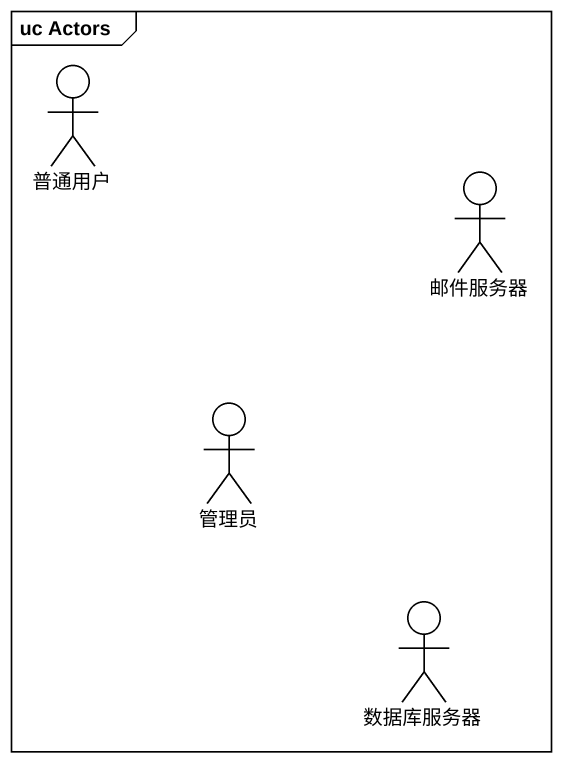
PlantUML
@startuml
mainframe uc Actors
actor 普通用户
actor 邮件服务器
actor 管理员
actor 数据库服务器
@enduml
